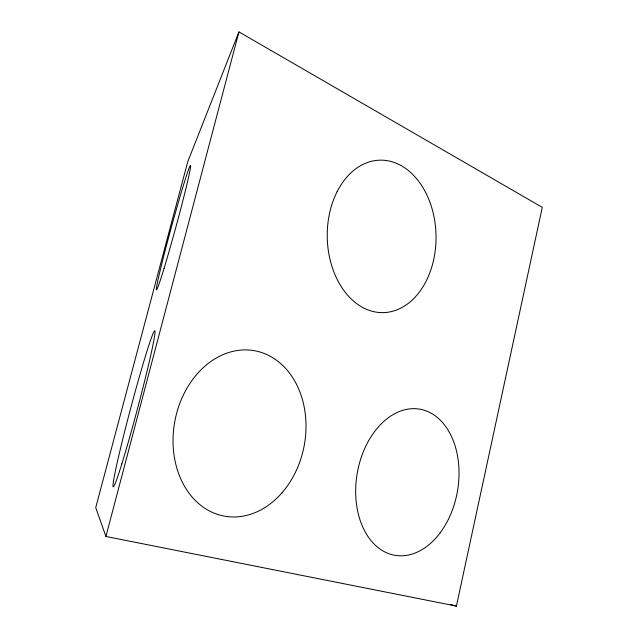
<?xml version="1.0" encoding="UTF-8"?>
<svg xmlns="http://www.w3.org/2000/svg" width="638" height="638" viewBox="0 0 638 638"><rect width="100%" height="100%" fill="white"/><g stroke="black" fill="none" stroke-linecap="round" stroke-linejoin="round"><path stroke-width="0.96" d="M456.409 606.1L542.276 207.358L238.947 31.9L187.724 161.789L95.724 507.617L105.916 536.47L456.409 606.1L450.651 604.529M105.916 536.47L238.947 31.9M164.038 268.446A64.629 2.169 -74.7 0 0 190.618 166.422A64.629 2.169 -74.7 0 0 165.792 248.054A64.629 2.169 -74.7 0 0 164.038 268.446M121.85 463.826A80.723 3.349 -75.1 0 0 154.906 333.57A80.723 3.349 -75.1 0 0 125.104 429.749A80.723 3.349 -75.1 0 0 121.85 463.826M281.932 492.871A84.072 65.818 -79.6 0 0 262.641 352.878A84.072 65.818 -79.6 0 0 173.959 454.551A84.072 65.818 -79.6 0 0 281.932 492.871M440.124 532.874A74.112 50.904 -80.5 0 0 425.53 410.681A74.112 50.904 -80.5 0 0 356.355 503.143A74.112 50.904 -80.5 0 0 440.124 532.874M337.167 191.583A76.241 54.397 88.8 0 0 376.699 312.205A76.241 54.397 88.8 0 0 431.025 205.404A76.241 54.397 88.8 0 0 337.167 191.583"/></g></svg>
